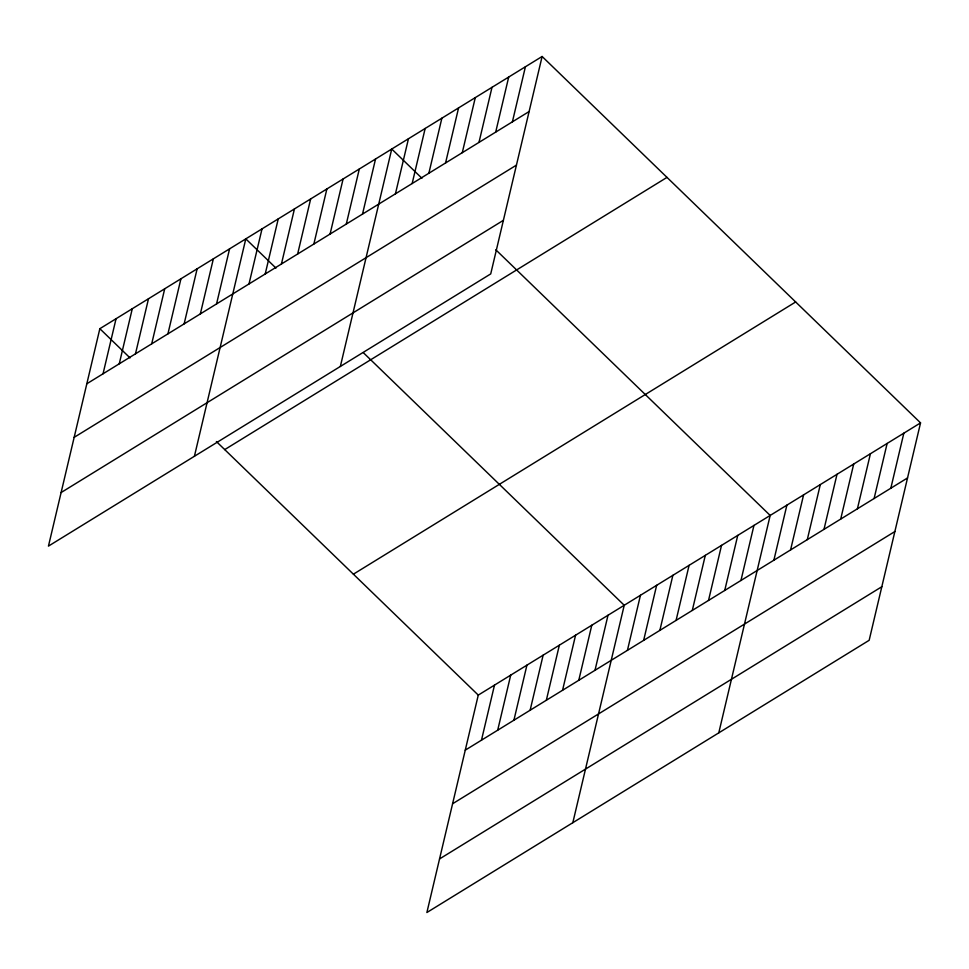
<?xml version="1.0" encoding="UTF-8"?>
<svg xmlns="http://www.w3.org/2000/svg" width="969" height="969" viewBox="0 0 969 969"><rect width="100%" height="100%" fill="white"/><g stroke="black" fill="none" stroke-linecap="round" stroke-linejoin="round"><path stroke-width="1.45" d="M542.119 56.481L99.843 328.697L48.45 546.116L490.726 273.9L542.119 56.481L920.55 422.884L869.157 640.303L426.881 912.519L478.274 695.1L920.55 422.884M103.041 373.792L116.062 318.716M119.26 363.811L132.281 308.736M135.478 353.83L148.499 298.755M151.697 343.85L164.718 288.774M167.916 333.869L180.937 278.793M184.134 323.876L197.143 268.813M200.341 313.895L213.362 258.832M216.559 303.915L229.58 248.851M194.406 456.29L245.799 238.871L275.971 268.086M248.997 283.953L262.018 228.89M265.215 273.973L278.236 218.909M281.434 263.992L294.443 208.916M297.64 254.011L310.661 198.936M313.859 244.031L326.88 188.955M330.078 234.05L343.099 178.974M346.296 224.069L359.317 168.994M362.515 214.088L375.536 159.013M340.349 366.464L391.742 149.032L421.927 178.26M395.437 193.824L408.458 138.749M412.152 183.541L425.161 128.465M428.855 173.257L441.876 118.182M445.558 162.974L458.579 107.898M462.274 152.69L475.294 97.615M478.977 142.407L491.998 87.331M495.692 132.123L508.701 77.048M512.395 121.84L525.416 66.764M481.472 740.183L494.493 685.119M497.691 730.202L510.711 675.127M513.909 720.221L526.93 665.146M530.128 710.241L543.137 655.165M546.334 700.26L559.355 645.184M562.553 690.279L575.574 635.204M578.772 680.299L591.793 625.223M594.99 670.318L608.011 615.242M572.824 822.693L624.23 605.262L363.399 352.728M627.428 650.356L640.448 595.281M643.646 640.376L656.655 585.3M659.853 630.395L672.874 575.32M676.071 620.414L689.092 565.339M692.29 610.434L705.311 555.358M708.509 600.453L721.53 545.377M724.727 590.472L737.748 535.397M740.946 580.492L753.955 525.416M718.78 732.855L770.173 515.435L495.813 249.796M773.868 560.227L786.889 505.152M790.571 549.944L803.592 494.868M807.286 539.648L820.307 484.585M823.989 529.365L837.01 474.301M840.704 519.081L853.713 464.018M857.408 508.798L870.428 453.734M874.111 498.514L887.132 443.451M890.826 488.231L903.847 433.167M86.822 383.772L529.098 111.556M74.165 437.346L516.441 165.13M61.12 492.543L503.396 220.326M224.723 449.604L666.999 177.388M353.394 574.181L795.67 301.965M465.253 750.163L907.529 477.947M452.596 803.749L894.871 531.533M439.538 858.946L881.814 586.729M99.843 328.697L130.028 357.912M216.402 441.549L478.274 695.1"/></g></svg>
